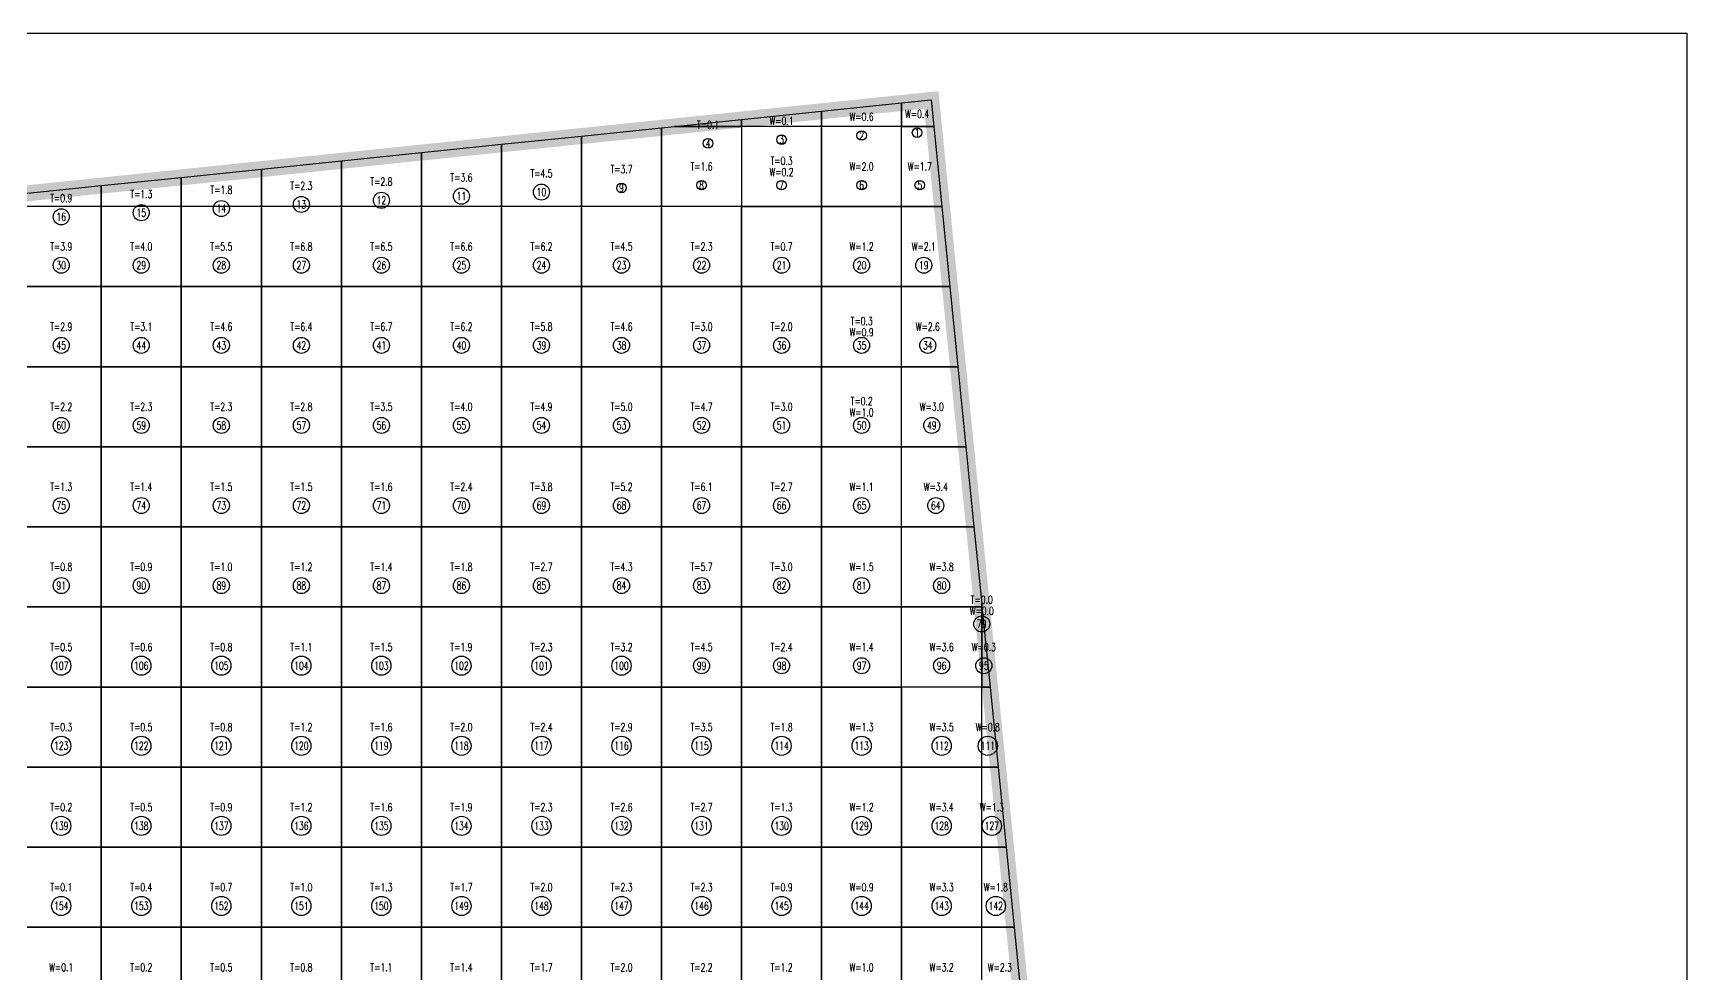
# Model space of a CAD drawing. Extents: x 4283 to 40403, y 1134 to 1764.
# Drawn here: x 13647.4 to 13733.5, y 1625.1 to 1674.1 of the extents above; entities that cross this region are included whole.
import ezdxf
from ezdxf.enums import TextEntityAlignment as Align

# ---------------------------------------------------------------- set-up
doc = ezdxf.new("R2010")
doc.units = 0
for name, color, linetype in [('tdz_14-5方格网', 2, 'Continuous'), ('tdz_14-5方格网计算', 7, 'Continuous'), ('tdz_土方计算图', 7, 'Continuous'), ('tdz_格田', 6, 'Continuous')]:
    doc.layers.add(name, color=color, linetype=linetype)
doc.styles.add('GLandNum', font='txt_____.ttf', dxfattribs={"width": 0.7, "height": 0.5})

msp = doc.modelspace()

# ---------------------------------------------------------------- linework, layer by layer
at = {"layer": 'tdz_14-5方格网', "linetype": 'Continuous'}
for points in [[(13692.578, 1670.456, 2827.467), (13692.578, 1669.236, 2827.467), (13688.412, 1669.236, 2827.475), (13688.412, 1670.026, 2827.475)], [(13694.261, 1669.236, 2827.464), (13692.578, 1669.236, 2827.467), (13692.578, 1670.456, 2827.467), (13694.123, 1670.615, 2827.463)], [(13684.245, 1669.596, 2827.483), (13684.245, 1669.236, 2827.483), (13680.756, 1669.236, 2827.49)], [(13688.412, 1670.026, 2827.475), (13688.412, 1669.236, 2827.475), (13684.245, 1669.236, 2827.483), (13684.245, 1669.596, 2827.483)], [(13675.912, 1668.736, 2827.5), (13675.912, 1665.069, 2827.5), (13671.745, 1665.069, 2827.544), (13671.745, 1668.306, 2827.583)], [(13680.078, 1669.166, 2827.492), (13680.078, 1665.069, 2827.492), (13675.912, 1665.069, 2827.5), (13675.912, 1668.736, 2827.5)], [(13680.756, 1669.236, 2827.49), (13684.245, 1669.236, 2827.483), (13684.245, 1665.069, 2827.484), (13680.078, 1665.069, 2827.492), (13680.078, 1669.166, 2827.492)], [(13684.245, 1669.236, 2827.483), (13684.245, 1665.069, 2827.484), (13688.412, 1665.069, 2827.476), (13688.412, 1669.236, 2827.475)], [(13688.412, 1669.236, 2827.475), (13688.412, 1665.069, 2827.476), (13692.578, 1665.069, 2827.463), (13692.578, 1669.236, 2827.467)], [(13692.578, 1669.236, 2827.467), (13694.261, 1669.236, 2827.464), (13694.678, 1665.069, 2827.466), (13692.578, 1665.069, 2827.463)], [(13667.578, 1667.876, 2827.667), (13667.578, 1665.069, 2827.682), (13663.412, 1665.069, 2827.763), (13663.412, 1667.446, 2827.75)], [(13671.745, 1668.306, 2827.583), (13671.745, 1665.069, 2827.544), (13667.578, 1665.069, 2827.682), (13667.578, 1667.876, 2827.667)], [(13659.245, 1667.016, 2827.833), (13659.245, 1665.069, 2827.843), (13655.078, 1665.069, 2827.924), (13655.078, 1666.586, 2827.917)], [(13663.412, 1667.446, 2827.75), (13663.412, 1665.069, 2827.763), (13659.245, 1665.069, 2827.843), (13659.245, 1667.016, 2827.833)], [(13650.912, 1666.157, 2828), (13650.912, 1665.069, 2828.005), (13646.745, 1665.069, 2828.086), (13646.745, 1665.727, 2828.083)], [(13655.078, 1666.586, 2827.917), (13655.078, 1665.069, 2827.924), (13650.912, 1665.069, 2828.005), (13650.912, 1666.157, 2828)], [(13646.745, 1665.069, 2828.086), (13646.745, 1660.903, 2828.136), (13650.912, 1660.903, 2828.049), (13650.912, 1665.069, 2828.005)], [(13650.912, 1665.069, 2828.005), (13650.912, 1660.903, 2828.049), (13655.078, 1660.903, 2827.962), (13655.078, 1665.069, 2827.924)], [(13655.078, 1665.069, 2827.924), (13655.078, 1660.903, 2827.962), (13659.245, 1660.903, 2827.695), (13659.245, 1665.069, 2827.843)], [(13659.245, 1665.069, 2827.843), (13659.245, 1660.903, 2827.695), (13663.412, 1660.903, 2827.638), (13663.412, 1665.069, 2827.763)], [(13663.412, 1665.069, 2827.763), (13663.412, 1660.903, 2827.638), (13667.578, 1660.903, 2827.582), (13667.578, 1665.069, 2827.682)], [(13667.578, 1665.069, 2827.682), (13667.578, 1660.903, 2827.582), (13671.745, 1660.903, 2827.53), (13671.745, 1665.069, 2827.544)], [(13671.745, 1665.069, 2827.544), (13671.745, 1660.903, 2827.53), (13675.912, 1660.903, 2827.5), (13675.912, 1665.069, 2827.5)], [(13675.912, 1665.069, 2827.5), (13675.912, 1660.903, 2827.5), (13680.078, 1660.903, 2827.493), (13680.078, 1665.069, 2827.492)], [(13680.078, 1665.069, 2827.492), (13680.078, 1660.903, 2827.493), (13684.245, 1660.903, 2827.485), (13684.245, 1665.069, 2827.484)], [(13684.245, 1665.069, 2827.484), (13684.245, 1660.903, 2827.485), (13688.412, 1660.903, 2827.407), (13688.412, 1665.069, 2827.476)], [(13688.412, 1665.069, 2827.476), (13688.412, 1660.903, 2827.407), (13692.578, 1660.903, 2827.47), (13692.578, 1665.069, 2827.463)], [(13692.578, 1665.069, 2827.463), (13694.678, 1665.069, 2827.466), (13695.095, 1660.903, 2827.468), (13692.578, 1660.903, 2827.47)], [(13646.745, 1660.903, 2828.136), (13646.745, 1656.736, 2828.168), (13650.912, 1656.736, 2828.077), (13650.912, 1660.903, 2828.049)], [(13650.912, 1660.903, 2828.049), (13650.912, 1656.736, 2828.077), (13655.078, 1656.736, 2827.997), (13655.078, 1660.903, 2827.962)], [(13655.078, 1660.903, 2827.962), (13655.078, 1656.736, 2827.997), (13659.245, 1656.736, 2827.918), (13659.245, 1660.903, 2827.695)], [(13659.245, 1660.903, 2827.695), (13659.245, 1656.736, 2827.918), (13663.412, 1656.736, 2827.769), (13663.412, 1660.903, 2827.638)], [(13663.412, 1660.903, 2827.638), (13663.412, 1656.736, 2827.769), (13667.578, 1656.736, 2827.676), (13667.578, 1660.903, 2827.582)], [(13667.578, 1660.903, 2827.582), (13667.578, 1656.736, 2827.676), (13671.745, 1656.736, 2827.619), (13671.745, 1660.903, 2827.53)], [(13671.745, 1660.903, 2827.53), (13671.745, 1656.736, 2827.619), (13675.912, 1656.736, 2827.5), (13675.912, 1660.903, 2827.5)], [(13675.912, 1660.903, 2827.5), (13675.912, 1656.736, 2827.5), (13680.078, 1656.736, 2827.494), (13680.078, 1660.903, 2827.493)], [(13680.078, 1660.903, 2827.493), (13680.078, 1656.736, 2827.494), (13684.245, 1656.736, 2827.419), (13684.245, 1660.903, 2827.485)], [(13684.245, 1660.903, 2827.485), (13684.245, 1656.736, 2827.419), (13688.412, 1656.736, 2827.39), (13688.412, 1660.903, 2827.407)], [(13688.412, 1660.903, 2827.407), (13688.412, 1656.736, 2827.39), (13692.578, 1656.736, 2827.472), (13692.578, 1660.903, 2827.47)], [(13692.578, 1660.903, 2827.47), (13695.095, 1660.903, 2827.468), (13695.512, 1656.736, 2827.469), (13692.578, 1656.736, 2827.472)], [(13646.745, 1656.736, 2828.168), (13646.745, 1652.569, 2828.193), (13650.912, 1652.569, 2828.113), (13650.912, 1656.736, 2828.077)], [(13650.912, 1656.736, 2828.077), (13650.912, 1652.569, 2828.113), (13655.078, 1652.569, 2828.033), (13655.078, 1656.736, 2827.997)], [(13655.078, 1656.736, 2827.997), (13655.078, 1652.569, 2828.033), (13659.245, 1652.569, 2827.954), (13659.245, 1656.736, 2827.918)], [(13659.245, 1656.736, 2827.918), (13659.245, 1652.569, 2827.954), (13663.412, 1652.569, 2827.874), (13663.412, 1656.736, 2827.769)], [(13663.412, 1656.736, 2827.769), (13663.412, 1652.569, 2827.874), (13667.578, 1652.569, 2827.795), (13667.578, 1656.736, 2827.676)], [(13667.578, 1656.736, 2827.676), (13667.578, 1652.569, 2827.795), (13671.745, 1652.569, 2827.638), (13671.745, 1656.736, 2827.619)], [(13671.745, 1656.736, 2827.619), (13671.745, 1652.569, 2827.638), (13675.912, 1652.569, 2827.537), (13675.912, 1656.736, 2827.5)], [(13675.912, 1656.736, 2827.5), (13675.912, 1652.569, 2827.537), (13680.078, 1652.569, 2827.431), (13680.078, 1656.736, 2827.494)], [(13680.078, 1656.736, 2827.494), (13680.078, 1652.569, 2827.431), (13684.245, 1652.569, 2827.344), (13684.245, 1656.736, 2827.419)], [(13684.245, 1656.736, 2827.419), (13684.245, 1652.569, 2827.344), (13688.412, 1652.569, 2827.437), (13688.412, 1656.736, 2827.39)], [(13688.412, 1656.736, 2827.39), (13688.412, 1652.569, 2827.437), (13692.578, 1652.569, 2827.475), (13692.578, 1656.736, 2827.472)], [(13692.578, 1656.736, 2827.472), (13695.512, 1656.736, 2827.469), (13695.929, 1652.569, 2827.471), (13692.578, 1652.569, 2827.475)], [(13646.745, 1652.569, 2828.193), (13646.745, 1648.403, 2828.228), (13650.912, 1648.403, 2828.147), (13650.912, 1652.569, 2828.113)], [(13650.912, 1652.569, 2828.113), (13650.912, 1648.403, 2828.147), (13655.078, 1648.403, 2828.064), (13655.078, 1652.569, 2828.033)], [(13655.078, 1652.569, 2828.033), (13655.078, 1648.403, 2828.064), (13659.245, 1648.403, 2827.982), (13659.245, 1652.569, 2827.954)], [(13659.245, 1652.569, 2827.954), (13659.245, 1648.403, 2827.982), (13663.412, 1648.403, 2827.899), (13663.412, 1652.569, 2827.874)], [(13663.412, 1652.569, 2827.874), (13663.412, 1648.403, 2827.899), (13667.578, 1648.403, 2827.811), (13667.578, 1652.569, 2827.795)], [(13667.578, 1652.569, 2827.795), (13667.578, 1648.403, 2827.811), (13671.745, 1648.403, 2827.719), (13671.745, 1652.569, 2827.638)], [(13671.745, 1652.569, 2827.638), (13671.745, 1648.403, 2827.719), (13675.912, 1648.403, 2827.562), (13675.912, 1652.569, 2827.537)], [(13675.912, 1652.569, 2827.537), (13675.912, 1648.403, 2827.562), (13680.078, 1648.403, 2827.43), (13680.078, 1652.569, 2827.431)], [(13680.078, 1652.569, 2827.431), (13680.078, 1648.403, 2827.43), (13684.245, 1648.403, 2827.316), (13684.245, 1652.569, 2827.344)], [(13684.245, 1652.569, 2827.344), (13684.245, 1648.403, 2827.316), (13688.412, 1648.403, 2827.483), (13688.412, 1652.569, 2827.437)], [(13688.412, 1652.569, 2827.437), (13688.412, 1648.403, 2827.483), (13692.578, 1648.403, 2827.477), (13692.578, 1652.569, 2827.475)], [(13692.578, 1652.569, 2827.475), (13695.929, 1652.569, 2827.471), (13696.345, 1648.403, 2827.472), (13692.578, 1648.403, 2827.477)], [(13646.745, 1648.403, 2828.228), (13646.745, 1644.236, 2828.244), (13650.912, 1644.236, 2828.162), (13650.912, 1648.403, 2828.147)], [(13650.912, 1648.403, 2828.147), (13650.912, 1644.236, 2828.162), (13655.078, 1644.236, 2828.078), (13655.078, 1648.403, 2828.064)], [(13655.078, 1648.403, 2828.064), (13655.078, 1644.236, 2828.078), (13659.245, 1644.236, 2827.994), (13659.245, 1648.403, 2827.982)], [(13659.245, 1648.403, 2827.982), (13659.245, 1644.236, 2827.994), (13663.412, 1644.236, 2827.905), (13663.412, 1648.403, 2827.899)], [(13663.412, 1648.403, 2827.899), (13663.412, 1644.236, 2827.905), (13667.578, 1644.236, 2827.812), (13667.578, 1648.403, 2827.811)], [(13667.578, 1648.403, 2827.811), (13667.578, 1644.236, 2827.812), (13671.745, 1644.236, 2827.721), (13671.745, 1648.403, 2827.719)], [(13671.745, 1648.403, 2827.719), (13671.745, 1644.236, 2827.721), (13675.912, 1644.236, 2827.628), (13675.912, 1648.403, 2827.562)], [(13675.912, 1648.403, 2827.562), (13675.912, 1644.236, 2827.628), (13680.078, 1644.236, 2827.483), (13680.078, 1648.403, 2827.43)], [(13680.078, 1648.403, 2827.43), (13680.078, 1644.236, 2827.483), (13684.245, 1644.236, 2827.363), (13684.245, 1648.403, 2827.316)], [(13684.245, 1648.403, 2827.316), (13684.245, 1644.236, 2827.363), (13688.412, 1644.236, 2827.484), (13688.412, 1648.403, 2827.483)], [(13688.412, 1648.403, 2827.483), (13688.412, 1644.236, 2827.484), (13692.578, 1644.236, 2827.479), (13692.578, 1648.403, 2827.477)], [(13696.745, 1644.411, 2827.474), (13696.745, 1644.236, 2827.475), (13692.578, 1644.236, 2827.479), (13692.578, 1648.403, 2827.477), (13696.345, 1648.403, 2827.472)], [(13646.745, 1644.236, 2828.244), (13646.745, 1640.069, 2828.258), (13650.912, 1640.069, 2828.174), (13650.912, 1644.236, 2828.162)], [(13650.912, 1644.236, 2828.162), (13650.912, 1640.069, 2828.174), (13655.078, 1640.069, 2828.09), (13655.078, 1644.236, 2828.078)], [(13655.078, 1644.236, 2828.078), (13655.078, 1640.069, 2828.09), (13659.245, 1640.069, 2827.999), (13659.245, 1644.236, 2827.994)], [(13659.245, 1644.236, 2827.994), (13659.245, 1640.069, 2827.999), (13663.412, 1640.069, 2827.907), (13663.412, 1644.236, 2827.905)], [(13663.412, 1644.236, 2827.905), (13663.412, 1640.069, 2827.907), (13667.578, 1640.069, 2827.814), (13667.578, 1644.236, 2827.812)], [(13667.578, 1644.236, 2827.812), (13667.578, 1640.069, 2827.814), (13671.745, 1640.069, 2827.722), (13671.745, 1644.236, 2827.721)], [(13671.745, 1644.236, 2827.721), (13671.745, 1640.069, 2827.722), (13675.912, 1640.069, 2827.63), (13675.912, 1644.236, 2827.628)], [(13675.912, 1644.236, 2827.628), (13675.912, 1640.069, 2827.63), (13680.078, 1640.069, 2827.523), (13680.078, 1644.236, 2827.483)], [(13680.078, 1644.236, 2827.483), (13680.078, 1640.069, 2827.523), (13684.245, 1640.069, 2827.41), (13684.245, 1644.236, 2827.363)], [(13684.245, 1644.236, 2827.363), (13684.245, 1640.069, 2827.41), (13688.412, 1640.069, 2827.486), (13688.412, 1644.236, 2827.484)], [(13688.412, 1644.236, 2827.484), (13688.412, 1640.069, 2827.486), (13692.578, 1640.069, 2827.482), (13692.578, 1644.236, 2827.479)], [(13692.578, 1640.069, 2827.482), (13692.578, 1644.236, 2827.479), (13696.745, 1644.236, 2827.475), (13696.745, 1640.069, 2827.477)], [(13696.762, 1644.236, 2827.475), (13696.745, 1644.236, 2827.475), (13696.745, 1644.411, 2827.474)], [(13696.745, 1644.236, 2827.475), (13696.762, 1644.236, 2827.475), (13697.179, 1640.069, 2827.477), (13696.745, 1640.069, 2827.477)], [(13646.745, 1640.069, 2828.258), (13646.745, 1635.903, 2828.27), (13650.912, 1635.903, 2828.185), (13650.912, 1640.069, 2828.174)], [(13650.912, 1640.069, 2828.174), (13650.912, 1635.903, 2828.185), (13655.078, 1635.903, 2828.093), (13655.078, 1640.069, 2828.09)], [(13655.078, 1640.069, 2828.09), (13655.078, 1635.903, 2828.093), (13659.245, 1635.903, 2828.001), (13659.245, 1640.069, 2827.999)], [(13659.245, 1640.069, 2827.999), (13659.245, 1635.903, 2828.001), (13663.412, 1635.903, 2827.908), (13663.412, 1640.069, 2827.907)], [(13663.412, 1640.069, 2827.907), (13663.412, 1635.903, 2827.908), (13667.578, 1635.903, 2827.816), (13667.578, 1640.069, 2827.814)], [(13667.578, 1640.069, 2827.814), (13667.578, 1635.903, 2827.816), (13671.745, 1635.903, 2827.724), (13671.745, 1640.069, 2827.722)], [(13671.745, 1640.069, 2827.722), (13671.745, 1635.903, 2827.724), (13675.912, 1635.903, 2827.634), (13675.912, 1640.069, 2827.63)], [(13675.912, 1640.069, 2827.63), (13675.912, 1635.903, 2827.634), (13680.078, 1635.903, 2827.545), (13680.078, 1640.069, 2827.523)], [(13680.078, 1640.069, 2827.523), (13680.078, 1635.903, 2827.545), (13684.245, 1635.903, 2827.457), (13684.245, 1640.069, 2827.41)], [(13684.245, 1640.069, 2827.41), (13684.245, 1635.903, 2827.457), (13688.412, 1635.903, 2827.488), (13688.412, 1640.069, 2827.486)], [(13688.412, 1640.069, 2827.486), (13688.412, 1635.903, 2827.488), (13692.578, 1635.903, 2827.483), (13692.578, 1640.069, 2827.482)], [(13692.578, 1640.069, 2827.482), (13692.578, 1635.903, 2827.483), (13696.745, 1635.903, 2827.479), (13696.745, 1640.069, 2827.477)], [(13696.745, 1640.069, 2827.477), (13697.179, 1640.069, 2827.477), (13697.596, 1635.903, 2827.478), (13696.745, 1635.903, 2827.479)], [(13646.745, 1635.903, 2828.27), (13646.745, 1631.736, 2828.278), (13650.912, 1631.736, 2828.188), (13650.912, 1635.903, 2828.185)], [(13650.912, 1635.903, 2828.185), (13650.912, 1631.736, 2828.188), (13655.078, 1631.736, 2828.098), (13655.078, 1635.903, 2828.093)], [(13655.078, 1635.903, 2828.093), (13655.078, 1631.736, 2828.098), (13659.245, 1631.736, 2828.009), (13659.245, 1635.903, 2828.001)], [(13659.245, 1635.903, 2828.001), (13659.245, 1631.736, 2828.009), (13663.412, 1631.736, 2827.92), (13663.412, 1635.903, 2827.908)], [(13663.412, 1635.903, 2827.908), (13663.412, 1631.736, 2827.92), (13667.578, 1631.736, 2827.83), (13667.578, 1635.903, 2827.816)], [(13667.578, 1635.903, 2827.816), (13667.578, 1631.736, 2827.83), (13671.745, 1631.736, 2827.741), (13671.745, 1635.903, 2827.724)], [(13671.745, 1635.903, 2827.724), (13671.745, 1631.736, 2827.741), (13675.912, 1631.736, 2827.652), (13675.912, 1635.903, 2827.634)], [(13675.912, 1635.903, 2827.634), (13675.912, 1631.736, 2827.652), (13680.078, 1631.736, 2827.562), (13680.078, 1635.903, 2827.545)], [(13680.078, 1635.903, 2827.545), (13680.078, 1631.736, 2827.562), (13684.245, 1631.736, 2827.497), (13684.245, 1635.903, 2827.457)], [(13684.245, 1635.903, 2827.457), (13684.245, 1631.736, 2827.497), (13688.412, 1631.736, 2827.49), (13688.412, 1635.903, 2827.488)], [(13688.412, 1635.903, 2827.488), (13688.412, 1631.736, 2827.49), (13692.578, 1631.736, 2827.486), (13692.578, 1635.903, 2827.483)], [(13692.578, 1635.903, 2827.483), (13692.578, 1631.736, 2827.486), (13696.745, 1631.736, 2827.482), (13696.745, 1635.903, 2827.479)], [(13696.745, 1635.903, 2827.479), (13697.596, 1635.903, 2827.478), (13698.013, 1631.736, 2827.48), (13696.745, 1631.736, 2827.482)], [(13646.745, 1631.736, 2828.278), (13646.745, 1627.569, 2828.29), (13650.912, 1627.569, 2828.201), (13650.912, 1631.736, 2828.188)], [(13650.912, 1631.736, 2828.188), (13650.912, 1627.569, 2828.201), (13655.078, 1627.569, 2828.112), (13655.078, 1631.736, 2828.098)], [(13655.078, 1631.736, 2828.098), (13655.078, 1627.569, 2828.112), (13659.245, 1627.569, 2828.023), (13659.245, 1631.736, 2828.009)], [(13659.245, 1631.736, 2828.009), (13659.245, 1627.569, 2828.023), (13663.412, 1627.569, 2827.933), (13663.412, 1631.736, 2827.92)], [(13663.412, 1631.736, 2827.92), (13663.412, 1627.569, 2827.933), (13667.578, 1627.569, 2827.844), (13667.578, 1631.736, 2827.83)], [(13667.578, 1631.736, 2827.83), (13667.578, 1627.569, 2827.844), (13671.745, 1627.569, 2827.755), (13671.745, 1631.736, 2827.741)], [(13671.745, 1631.736, 2827.741), (13671.745, 1627.569, 2827.755), (13675.912, 1627.569, 2827.667), (13675.912, 1631.736, 2827.652)], [(13675.912, 1631.736, 2827.652), (13675.912, 1627.569, 2827.667), (13680.078, 1627.569, 2827.577), (13680.078, 1631.736, 2827.562)], [(13680.078, 1631.736, 2827.562), (13680.078, 1627.569, 2827.577), (13684.245, 1627.569, 2827.499), (13684.245, 1631.736, 2827.497)], [(13684.245, 1631.736, 2827.497), (13684.245, 1627.569, 2827.499), (13688.412, 1627.569, 2827.492), (13688.412, 1631.736, 2827.49)], [(13688.412, 1631.736, 2827.49), (13688.412, 1627.569, 2827.492), (13692.578, 1627.569, 2827.488), (13692.578, 1631.736, 2827.486)], [(13692.578, 1631.736, 2827.486), (13692.578, 1627.569, 2827.488), (13696.745, 1627.569, 2827.483), (13696.745, 1631.736, 2827.482)], [(13696.745, 1631.736, 2827.482), (13698.013, 1631.736, 2827.48), (13698.43, 1627.569, 2827.482), (13696.745, 1627.569, 2827.483)], [(13646.745, 1627.569, 2828.29), (13646.745, 1623.403, 2828.302), (13650.912, 1623.403, 2828.213), (13650.912, 1627.569, 2828.201)], [(13650.912, 1627.569, 2828.201), (13650.912, 1623.403, 2828.213), (13655.078, 1623.403, 2828.124), (13655.078, 1627.569, 2828.112)], [(13655.078, 1627.569, 2828.112), (13655.078, 1623.403, 2828.124), (13659.245, 1623.403, 2828.035), (13659.245, 1627.569, 2828.023)], [(13659.245, 1627.569, 2828.023), (13659.245, 1623.403, 2828.035), (13663.412, 1623.403, 2827.947), (13663.412, 1627.569, 2827.933)], [(13663.412, 1627.569, 2827.933), (13663.412, 1623.403, 2827.947), (13667.578, 1623.403, 2827.858), (13667.578, 1627.569, 2827.844)], [(13667.578, 1627.569, 2827.844), (13667.578, 1623.403, 2827.858), (13671.745, 1623.403, 2827.769), (13671.745, 1627.569, 2827.755)], [(13671.745, 1627.569, 2827.755), (13671.745, 1623.403, 2827.769), (13675.912, 1623.403, 2827.68), (13675.912, 1627.569, 2827.667)], [(13675.912, 1627.569, 2827.667), (13675.912, 1623.403, 2827.68), (13680.078, 1623.403, 2827.592), (13680.078, 1627.569, 2827.577)], [(13680.078, 1627.569, 2827.577), (13680.078, 1623.403, 2827.592), (13684.245, 1623.403, 2827.503), (13684.245, 1627.569, 2827.499)], [(13684.245, 1627.569, 2827.499), (13684.245, 1623.403, 2827.503), (13688.412, 1623.403, 2827.495), (13688.412, 1627.569, 2827.492)], [(13688.412, 1627.569, 2827.492), (13688.412, 1623.403, 2827.495), (13692.578, 1623.403, 2827.49), (13692.578, 1627.569, 2827.488)], [(13692.578, 1627.569, 2827.488), (13692.578, 1623.403, 2827.49), (13696.745, 1623.403, 2827.486), (13696.745, 1627.569, 2827.483)], [(13696.745, 1627.569, 2827.483), (13698.43, 1627.569, 2827.482), (13698.847, 1623.403, 2827.483), (13696.745, 1623.403, 2827.486)]]:
    msp.add_polyline3d(points, close=True, dxfattribs=at)
at = {"layer": 'tdz_14-5方格网计算', "color": 7, "linetype": 'Continuous'}
for centre, radius in [((13682.5, 1668.354), 0.25), ((13686.328, 1668.551), 0.25), ((13690.495, 1668.766), 0.25), ((13693.385, 1668.914), 0.25), ((13669.662, 1665.608), 0.417), ((13673.828, 1665.823), 0.417), ((13677.995, 1666.038), 0.25), ((13682.162, 1666.181), 0.25), ((13686.328, 1666.181), 0.25), ((13690.495, 1666.181), 0.25), ((13693.524, 1666.181), 0.25), ((13652.995, 1664.748), 0.417), ((13657.162, 1664.963), 0.417), ((13661.328, 1665.178), 0.417), ((13665.495, 1665.393), 0.417), ((13648.828, 1664.533), 0.417), ((13648.828, 1662.014), 0.417), ((13652.995, 1662.014), 0.417), ((13657.162, 1662.014), 0.417), ((13661.328, 1662.014), 0.417), ((13665.495, 1662.014), 0.417), ((13669.662, 1662.014), 0.417), ((13673.828, 1662.014), 0.417), ((13677.995, 1662.014), 0.417), ((13682.162, 1662.014), 0.417), ((13686.328, 1662.014), 0.417), ((13690.495, 1662.014), 0.417), ((13693.732, 1662.014), 0.417), ((13648.828, 1657.847), 0.417), ((13652.995, 1657.847), 0.417), ((13657.162, 1657.847), 0.417), ((13661.328, 1657.847), 0.417), ((13665.495, 1657.847), 0.417), ((13669.662, 1657.847), 0.417), ((13673.828, 1657.847), 0.417), ((13677.995, 1657.847), 0.417), ((13682.162, 1657.847), 0.417), ((13686.328, 1657.847), 0.417), ((13690.495, 1657.847), 0.417), ((13693.941, 1657.847), 0.417), ((13648.828, 1653.681), 0.417), ((13652.995, 1653.681), 0.417), ((13657.162, 1653.681), 0.417), ((13661.328, 1653.681), 0.417), ((13665.495, 1653.681), 0.417), ((13669.662, 1653.681), 0.417), ((13673.828, 1653.681), 0.417), ((13677.995, 1653.681), 0.417), ((13682.162, 1653.681), 0.417), ((13686.328, 1653.681), 0.417), ((13690.495, 1653.681), 0.417), ((13694.149, 1653.681), 0.417), ((13648.828, 1649.514), 0.417), ((13652.995, 1649.514), 0.417), ((13657.162, 1649.514), 0.417), ((13661.328, 1649.514), 0.417), ((13665.495, 1649.514), 0.417), ((13669.662, 1649.514), 0.417), ((13673.828, 1649.514), 0.417), ((13677.995, 1649.514), 0.417), ((13682.162, 1649.514), 0.417), ((13686.328, 1649.514), 0.417), ((13690.495, 1649.514), 0.417), ((13694.358, 1649.514), 0.417), ((13648.828, 1645.347), 0.417), ((13652.995, 1645.347), 0.417), ((13657.162, 1645.347), 0.417), ((13661.328, 1645.347), 0.417), ((13665.495, 1645.347), 0.417), ((13669.662, 1645.347), 0.417), ((13673.828, 1645.347), 0.417), ((13677.995, 1645.347), 0.417), ((13682.162, 1645.347), 0.417), ((13686.328, 1645.347), 0.417), ((13690.495, 1645.347), 0.417), ((13694.662, 1645.347), 0.417), ((13696.749, 1643.351), 0.417), ((13648.828, 1641.181), 0.5), ((13652.995, 1641.181), 0.5), ((13657.162, 1641.181), 0.5), ((13661.328, 1641.181), 0.5), ((13665.495, 1641.181), 0.5), ((13669.662, 1641.181), 0.5), ((13673.828, 1641.181), 0.5), ((13677.995, 1641.181), 0.5), ((13682.162, 1641.181), 0.417), ((13686.328, 1641.181), 0.417), ((13690.495, 1641.181), 0.417), ((13694.662, 1641.181), 0.417), ((13696.858, 1641.181), 0.417), ((13648.828, 1637.014), 0.5), ((13652.995, 1637.014), 0.5), ((13657.162, 1637.014), 0.5), ((13661.328, 1637.014), 0.5), ((13665.495, 1637.014), 0.5), ((13669.662, 1637.014), 0.5), ((13673.828, 1637.014), 0.5), ((13677.995, 1637.014), 0.5), ((13682.162, 1637.014), 0.5), ((13686.328, 1637.014), 0.5), ((13690.495, 1637.014), 0.5), ((13694.662, 1637.014), 0.5), ((13697.066, 1637.014), 0.5), ((13648.828, 1632.847), 0.5), ((13652.995, 1632.847), 0.5), ((13657.162, 1632.847), 0.5), ((13661.328, 1632.847), 0.5), ((13665.495, 1632.847), 0.5), ((13669.662, 1632.847), 0.5), ((13673.828, 1632.847), 0.5), ((13677.995, 1632.847), 0.5), ((13682.162, 1632.847), 0.5), ((13686.328, 1632.847), 0.5), ((13690.495, 1632.847), 0.5), ((13694.662, 1632.847), 0.5), ((13697.275, 1632.847), 0.5), ((13648.828, 1628.681), 0.5), ((13652.995, 1628.681), 0.5), ((13657.162, 1628.681), 0.5), ((13661.328, 1628.681), 0.5), ((13665.495, 1628.681), 0.5), ((13669.662, 1628.681), 0.5), ((13673.828, 1628.681), 0.5), ((13677.995, 1628.681), 0.5), ((13682.162, 1628.681), 0.5), ((13686.328, 1628.681), 0.5), ((13690.495, 1628.681), 0.5), ((13694.662, 1628.681), 0.5), ((13697.483, 1628.681), 0.5)]:
    msp.add_circle(centre, radius, dxfattribs=at)
at = {"layer": 'tdz_土方计算图', "linetype": 'Continuous'}
for points in [[(13603.46, 1674.092), (13733.46, 1674.092)], [(13733.46, 1674.092), (13733.46, 1514.092)]]:
    msp.add_lwpolyline(points, dxfattribs=at)
at = {"layer": 'tdz_格田', "linetype": 'Continuous', "lineweight": 60, "const_width": 0.833}
msp.add_lwpolyline([(13648.798, 1577.569), (13634.245, 1664.437), (13694.123, 1670.615), (13702.675, 1585.139), (13648.798, 1577.569)], close=True, dxfattribs=at)

# ---------------------------------------------------------------- texts
at = {"layer": 'tdz_14-5方格网计算', "color": 2, "linetype": 'Continuous', "style": 'GLandNum', "width": 0.7}
for s, p in [('T=0.1', (13682.5, 1669.326)), ('T=4.5', (13673.828, 1666.795)), ('T=3.7', (13677.995, 1667.01)), ('T=1.6', (13682.162, 1667.153)), ('T=0.3', (13686.328, 1667.444)), ('T=1.8', (13657.162, 1665.935)), ('T=2.3', (13661.328, 1666.15)), ('T=2.8', (13665.495, 1666.365)), ('T=3.6', (13669.662, 1666.58)), ('T=0.9', (13648.828, 1665.506)), ('T=1.3', (13652.995, 1665.72)), ('T=3.9', (13648.828, 1662.986)), ('T=4.0', (13652.995, 1662.986)), ('T=5.5', (13657.162, 1662.986)), ('T=6.8', (13661.328, 1662.986)), ('T=6.5', (13665.495, 1662.986)), ('T=6.6', (13669.662, 1662.986)), ('T=6.2', (13673.828, 1662.986)), ('T=4.5', (13677.995, 1662.986)), ('T=2.3', (13682.162, 1662.986)), ('T=0.7', (13686.328, 1662.986)), ('T=0.3', (13690.495, 1659.111)), ('T=2.9', (13648.828, 1658.819)), ('T=3.1', (13652.995, 1658.819)), ('T=4.6', (13657.162, 1658.819)), ('T=6.4', (13661.328, 1658.819)), ('T=6.7', (13665.495, 1658.819)), ('T=6.2', (13669.662, 1658.819)), ('T=5.8', (13673.828, 1658.819)), ('T=4.6', (13677.995, 1658.819)), ('T=3.0', (13682.162, 1658.819)), ('T=2.0', (13686.328, 1658.819)), ('T=2.2', (13648.828, 1654.653)), ('T=2.3', (13652.995, 1654.653)), ('T=2.3', (13657.162, 1654.653)), ('T=2.8', (13661.328, 1654.653)), ('T=3.5', (13665.495, 1654.653)), ('T=4.0', (13669.662, 1654.653)), ('T=4.9', (13673.828, 1654.653)), ('T=5.0', (13677.995, 1654.653)), ('T=4.7', (13682.162, 1654.653)), ('T=3.0', (13686.328, 1654.653)), ('T=0.2', (13690.495, 1654.944)), ('T=1.3', (13648.828, 1650.486)), ('T=1.4', (13652.995, 1650.486)), ('T=1.5', (13657.162, 1650.486)), ('T=1.5', (13661.328, 1650.486)), ('T=1.6', (13665.495, 1650.486)), ('T=2.4', (13669.662, 1650.486)), ('T=3.8', (13673.828, 1650.486)), ('T=5.2', (13677.995, 1650.486)), ('T=6.1', (13682.162, 1650.486)), ('T=2.7', (13686.328, 1650.486)), ('T=0.8', (13648.828, 1646.319)), ('T=0.9', (13652.995, 1646.319)), ('T=1.0', (13657.162, 1646.319)), ('T=1.2', (13661.328, 1646.319)), ('T=1.4', (13665.495, 1646.319)), ('T=1.8', (13669.662, 1646.319)), ('T=2.7', (13673.828, 1646.319)), ('T=4.3', (13677.995, 1646.319)), ('T=5.7', (13682.162, 1646.319)), ('T=3.0', (13686.328, 1646.319)), ('T=0.0', (13696.749, 1644.615)), ('T=0.5', (13648.828, 1642.153)), ('T=0.6', (13652.995, 1642.153)), ('T=0.8', (13657.162, 1642.153)), ('T=1.1', (13661.328, 1642.153)), ('T=1.5', (13665.495, 1642.153)), ('T=1.9', (13669.662, 1642.153)), ('T=2.3', (13673.828, 1642.153)), ('T=3.2', (13677.995, 1642.153)), ('T=4.5', (13682.162, 1642.153)), ('T=2.4', (13686.328, 1642.153)), ('T=0.3', (13648.828, 1637.986)), ('T=0.5', (13652.995, 1637.986)), ('T=0.8', (13657.162, 1637.986)), ('T=1.2', (13661.328, 1637.986)), ('T=1.6', (13665.495, 1637.986)), ('T=2.0', (13669.662, 1637.986)), ('T=2.4', (13673.828, 1637.986)), ('T=2.9', (13677.995, 1637.986)), ('T=3.5', (13682.162, 1637.986)), ('T=1.8', (13686.328, 1637.986)), ('T=0.2', (13648.828, 1633.819)), ('T=0.5', (13652.995, 1633.819)), ('T=0.9', (13657.162, 1633.819)), ('T=1.2', (13661.328, 1633.819)), ('T=1.6', (13665.495, 1633.819)), ('T=1.9', (13669.662, 1633.819)), ('T=2.3', (13673.828, 1633.819)), ('T=2.6', (13677.995, 1633.819)), ('T=2.7', (13682.162, 1633.819)), ('T=1.3', (13686.328, 1633.819)), ('T=0.1', (13648.828, 1629.653)), ('T=0.4', (13652.995, 1629.653)), ('T=0.7', (13657.162, 1629.653)), ('T=1.0', (13661.328, 1629.653)), ('T=1.3', (13665.495, 1629.653)), ('T=1.7', (13669.662, 1629.653)), ('T=2.0', (13673.828, 1629.653)), ('T=2.3', (13677.995, 1629.653)), ('T=2.3', (13682.162, 1629.653)), ('T=0.9', (13686.328, 1629.653)), ('T=0.2', (13652.995, 1625.486)), ('T=0.5', (13657.162, 1625.486)), ('T=0.8', (13661.328, 1625.486)), ('T=1.1', (13665.495, 1625.486)), ('T=1.4', (13669.662, 1625.486)), ('T=1.7', (13673.828, 1625.486)), ('T=2.0', (13677.995, 1625.486)), ('T=2.2', (13682.162, 1625.486)), ('T=1.2', (13686.328, 1625.486))]:
    msp.add_text(s, height=0.4167, dxfattribs=at).set_placement(p, align=Align.MIDDLE_CENTER)
at = {"layer": 'tdz_14-5方格网计算', "color": 173, "linetype": 'Continuous', "style": 'GLandNum', "width": 0.7}
for s, p in [('W=0.1', (13686.328, 1669.524)), ('W=0.6', (13690.495, 1669.739)), ('W=0.4', (13693.385, 1669.886)), ('W=0.2', (13686.328, 1666.861)), ('W=2.0', (13690.495, 1667.153)), ('W=1.7', (13693.524, 1667.153)), ('W=1.2', (13690.495, 1662.986)), ('W=2.1', (13693.732, 1662.986)), ('W=0.9', (13690.495, 1658.528)), ('W=2.6', (13693.941, 1658.819)), ('W=3.0', (13694.149, 1654.653)), ('W=1.0', (13690.495, 1654.361)), ('W=1.1', (13690.495, 1650.486)), ('W=3.4', (13694.358, 1650.486)), ('W=1.5', (13690.495, 1646.319)), ('W=3.8', (13694.662, 1646.319)), ('W=0.0', (13696.749, 1644.032)), ('W=1.4', (13690.495, 1642.153)), ('W=3.6', (13694.662, 1642.153)), ('W=0.3', (13696.858, 1642.153)), ('W=1.3', (13690.495, 1637.986)), ('W=3.5', (13694.662, 1637.986)), ('W=0.8', (13697.066, 1637.986)), ('W=1.2', (13690.495, 1633.819)), ('W=3.4', (13694.662, 1633.819)), ('W=1.3', (13697.275, 1633.819)), ('W=0.9', (13690.495, 1629.653)), ('W=3.3', (13694.662, 1629.653)), ('W=1.8', (13697.483, 1629.653)), ('W=0.1', (13648.828, 1625.486)), ('W=1.0', (13690.495, 1625.486)), ('W=3.2', (13694.662, 1625.486)), ('W=2.3', (13697.692, 1625.486))]:
    msp.add_text(s, height=0.4167, dxfattribs=at).set_placement(p, align=Align.MIDDLE_CENTER)
at = {"layer": 'tdz_14-5方格网计算', "color": 7, "linetype": 'Continuous', "style": 'GLandNum', "width": 0.7}
for s, height, p in [('3', 0.417, (13686.328, 1668.551)), ('2', 0.417, (13690.495, 1668.766)), ('1', 0.417, (13693.385, 1668.914)), ('4', 0.417, (13682.5, 1668.354)), ('10', 0.4167, (13673.828, 1665.823)), ('9', 0.417, (13677.995, 1666.038)), ('8', 0.417, (13682.162, 1666.181)), ('7', 0.417, (13686.328, 1666.181)), ('6', 0.417, (13690.495, 1666.181)), ('5', 0.417, (13693.524, 1666.181)), ('14', 0.4167, (13657.162, 1664.963)), ('13', 0.4167, (13661.328, 1665.178)), ('12', 0.4167, (13665.495, 1665.393)), ('11', 0.4167, (13669.662, 1665.608)), ('16', 0.4167, (13648.828, 1664.533)), ('15', 0.4167, (13652.995, 1664.748)), ('30', 0.4167, (13648.828, 1662.014)), ('29', 0.4167, (13652.995, 1662.014)), ('28', 0.4167, (13657.162, 1662.014)), ('27', 0.4167, (13661.328, 1662.014)), ('26', 0.4167, (13665.495, 1662.014)), ('25', 0.4167, (13669.662, 1662.014)), ('24', 0.4167, (13673.828, 1662.014)), ('23', 0.4167, (13677.995, 1662.014)), ('22', 0.4167, (13682.162, 1662.014)), ('21', 0.4167, (13686.328, 1662.014)), ('20', 0.4167, (13690.495, 1662.014)), ('19', 0.4167, (13693.732, 1662.014)), ('45', 0.4167, (13648.828, 1657.847)), ('44', 0.4167, (13652.995, 1657.847)), ('43', 0.4167, (13657.162, 1657.847)), ('42', 0.4167, (13661.328, 1657.847)), ('41', 0.4167, (13665.495, 1657.847)), ('40', 0.4167, (13669.662, 1657.847)), ('39', 0.4167, (13673.828, 1657.847)), ('38', 0.4167, (13677.995, 1657.847)), ('37', 0.4167, (13682.162, 1657.847)), ('36', 0.4167, (13686.328, 1657.847)), ('35', 0.4167, (13690.495, 1657.847)), ('34', 0.4167, (13693.941, 1657.847)), ('60', 0.4167, (13648.828, 1653.681)), ('59', 0.4167, (13652.995, 1653.681)), ('58', 0.4167, (13657.162, 1653.681)), ('57', 0.4167, (13661.328, 1653.681)), ('56', 0.4167, (13665.495, 1653.681)), ('55', 0.4167, (13669.662, 1653.681)), ('54', 0.4167, (13673.828, 1653.681)), ('53', 0.4167, (13677.995, 1653.681)), ('52', 0.4167, (13682.162, 1653.681)), ('51', 0.4167, (13686.328, 1653.681)), ('50', 0.4167, (13690.495, 1653.681)), ('49', 0.4167, (13694.149, 1653.681)), ('75', 0.4167, (13648.828, 1649.514)), ('74', 0.4167, (13652.995, 1649.514)), ('73', 0.4167, (13657.162, 1649.514)), ('72', 0.4167, (13661.328, 1649.514)), ('71', 0.4167, (13665.495, 1649.514)), ('70', 0.4167, (13669.662, 1649.514)), ('69', 0.4167, (13673.828, 1649.514)), ('68', 0.4167, (13677.995, 1649.514)), ('67', 0.4167, (13682.162, 1649.514)), ('66', 0.4167, (13686.328, 1649.514)), ('65', 0.4167, (13690.495, 1649.514)), ('64', 0.4167, (13694.358, 1649.514)), ('91', 0.4167, (13648.828, 1645.347)), ('90', 0.4167, (13652.995, 1645.347)), ('89', 0.4167, (13657.162, 1645.347)), ('88', 0.4167, (13661.328, 1645.347)), ('87', 0.4167, (13665.495, 1645.347)), ('86', 0.4167, (13669.662, 1645.347)), ('85', 0.4167, (13673.828, 1645.347)), ('84', 0.4167, (13677.995, 1645.347)), ('83', 0.4167, (13682.162, 1645.347)), ('82', 0.4167, (13686.328, 1645.347)), ('81', 0.4167, (13690.495, 1645.347)), ('80', 0.4167, (13694.662, 1645.347)), ('79', 0.4167, (13696.749, 1643.351)), ('107', 0.4167, (13648.828, 1641.181)), ('106', 0.4167, (13652.995, 1641.181)), ('105', 0.4167, (13657.162, 1641.181)), ('104', 0.4167, (13661.328, 1641.181)), ('103', 0.4167, (13665.495, 1641.181)), ('102', 0.4167, (13669.662, 1641.181)), ('101', 0.4167, (13673.828, 1641.181)), ('100', 0.4167, (13677.995, 1641.181)), ('99', 0.4167, (13682.162, 1641.181)), ('98', 0.4167, (13686.328, 1641.181)), ('97', 0.4167, (13690.495, 1641.181)), ('96', 0.4167, (13694.662, 1641.181)), ('95', 0.4167, (13696.858, 1641.181)), ('123', 0.4167, (13648.828, 1637.014)), ('122', 0.4167, (13652.995, 1637.014)), ('121', 0.4167, (13657.162, 1637.014)), ('120', 0.4167, (13661.328, 1637.014)), ('119', 0.4167, (13665.495, 1637.014)), ('118', 0.4167, (13669.662, 1637.014)), ('117', 0.4167, (13673.828, 1637.014)), ('116', 0.4167, (13677.995, 1637.014)), ('115', 0.4167, (13682.162, 1637.014)), ('114', 0.4167, (13686.328, 1637.014)), ('113', 0.4167, (13690.495, 1637.014)), ('112', 0.4167, (13694.662, 1637.014)), ('111', 0.4167, (13697.066, 1637.014)), ('139', 0.4167, (13648.828, 1632.847)), ('138', 0.4167, (13652.995, 1632.847)), ('137', 0.4167, (13657.162, 1632.847)), ('136', 0.4167, (13661.328, 1632.847)), ('135', 0.4167, (13665.495, 1632.847)), ('134', 0.4167, (13669.662, 1632.847)), ('133', 0.4167, (13673.828, 1632.847)), ('132', 0.4167, (13677.995, 1632.847)), ('131', 0.4167, (13682.162, 1632.847)), ('130', 0.4167, (13686.328, 1632.847)), ('129', 0.4167, (13690.495, 1632.847)), ('128', 0.4167, (13694.662, 1632.847)), ('127', 0.4167, (13697.275, 1632.847)), ('154', 0.4167, (13648.828, 1628.681)), ('153', 0.4167, (13652.995, 1628.681)), ('152', 0.4167, (13657.162, 1628.681)), ('151', 0.4167, (13661.328, 1628.681)), ('150', 0.4167, (13665.495, 1628.681)), ('149', 0.4167, (13669.662, 1628.681)), ('148', 0.4167, (13673.828, 1628.681)), ('147', 0.4167, (13677.995, 1628.681)), ('146', 0.4167, (13682.162, 1628.681)), ('145', 0.4167, (13686.328, 1628.681)), ('144', 0.4167, (13690.495, 1628.681)), ('143', 0.4167, (13694.662, 1628.681)), ('142', 0.4167, (13697.483, 1628.681))]:
    msp.add_text(s, height=height, dxfattribs=at).set_placement(p, align=Align.MIDDLE_CENTER)

doc.saveas('drawing.dxf')
